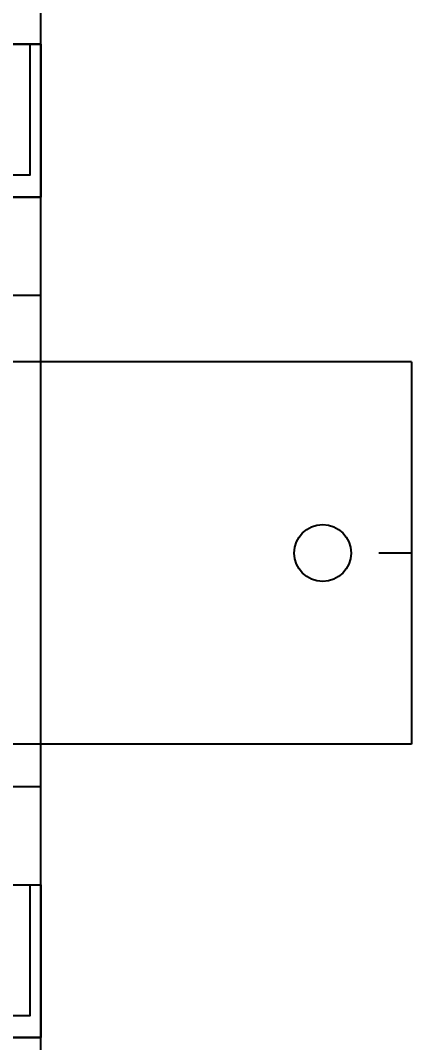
# Model space of a CAD drawing. Header units: millimetres. Extents: x 2151 to 5908, y -441 to 3322.
# Drawn here: x 3848.2 to 3884, y 1886.1 to 1979.7 of the extents above; entities that cross this region are included whole.
import ezdxf
from ezdxf.enums import TextEntityAlignment as Align

# ---------------------------------------------------------------- set-up
doc = ezdxf.new("R2010")
doc.units = ezdxf.units.MM
doc.layers.add('2DE_OBJ_Eti-Apparatus', color=7, linetype='Continuous', lineweight=25)
doc.layers.add('Gehäuse', color=7, linetype='Continuous')
doc.layers.add('Klemmen', color=7, linetype='Continuous')
doc.styles.add('ARIAL', font='arial.ttf')
doc.styles.add('CP_ATTR', font='ARIAL.TTF')

# ---------------------------------------------------------------- blocks, each defined once
blk = doc.blocks.new('2de_eti_9_4352_5ex0yz5')
at = {"linetype": 'Continuous'}
for p, q in [((716, 35), (0, 35)), ((716, 35), (716, 0)), ((716, 17.5), (713, 17.5)), ((716, 0), (0, 0))]:
    blk.add_line(p, q, dxfattribs=at)
blk.add_circle((707.85, 17.5), 2.6, dxfattribs=at)
at = {"linetype": 'ByBlock', "style": 'CP_ATTR', "flags": 9}
for tag, p in [('CURRENT', (0, 5)), ('LINK', (0, 5)), ('CHARACTER', (0, 5)), ('POWER', (0, 5)), ('ORDER-NO', (0, 5)), ('PRODUCT-TYPE', (0, 5)), ('ARTICLE', (0, 5)), ('GROUP', (0, 5)), ('NUMBER', (0, 5)), ('NAME', (0, 5)), ('EL-STATUS', (0, 4.999)), ('FUNCTION', (0, 4.999)), ('ARTICLE-2', (0, 4.999)), ('ARTICLE-1', (0, 4.999)), ('VOLTAGE', (0, 4.999)), ('PRODUCER', (0, 4.999)), ('WEIGHT', (0.001, 5)), ('IP', (0.001, 5)), ('OTHER', (0.001, 5))]:
    blk.add_attdef(tag, text='', height=0.00005, dxfattribs=at).set_placement(p, align=Align.MIDDLE_LEFT)
blk = doc.blocks.new('Gehäuse_12_TE1')
at = {"layer": 'Gehäuse'}
for p, q in [((0, 77), (216, 77)), ((0, 68), (216, 68)), ((0, 23), (216, 23)), ((0, 14), (216, 14))]:
    blk.add_line(p, q, dxfattribs=at)
for points in [[(0, 0), (216, 0), (216, 91), (0, 91)], [(144, 91), (216, 91), (216, 77), (144, 77)], [(144, 14), (216, 14), (216, 0), (144, 0)]]:
    blk.add_lwpolyline(points, close=True, dxfattribs=at)
blk = doc.blocks.new('*U101')
at = {"layer": 'Klemmen'}
for points in [[(-35, 0), (-28, 0), (-28, -12), (-35, -12)], [(-28, 0), (-21, 0), (-21, -12), (-28, -12)], [(-21, 0), (-14, 0), (-14, -12), (-21, -12)], [(-14, 0), (-7, 0), (-7, -12), (-14, -12)], [(-7, 0), (0, 0), (0, -12), (-7, -12)], [(0, 0), (7, 0), (7, -12), (0, -12)], [(7, 0), (14, 0), (14, -12), (7, -12)], [(14, 0), (21, 0), (21, -12), (14, -12)], [(21, 0), (28, 0), (28, -12), (21, -12)], [(28, 0), (35, 0), (35, -12), (28, -12)]]:
    blk.add_lwpolyline(points, close=True, dxfattribs=at)
at = {"layer": 'Klemmen', "style": 'ARIAL'}
for tag, p in [('10', (32.8, -9.7)), ('1', (-30.2, -9.7)), ('2', (-23.2, -9.7)), ('3', (-16.2, -9.7)), ('4', (-9.2, -9.7)), ('5', (-2.2, -9.7)), ('6', (4.8, -9.7)), ('7', (11.8, -9.7)), ('8', (18.8, -9.7)), ('9', (25.8, -9.7))]:
    blk.add_attdef(tag, p, '', height=2.5, rotation=90, dxfattribs=at)
blk = doc.blocks.new('AKS-2416.03')
at = {"layer": 'Gehäuse'}
blk.add_blockref('Gehäuse_12_TE1', (0, 0), dxfattribs=at)
for p, values in [((180, 91), {'1': 'K', '2': "K'", '3': 'L', '4': "L'", '5': 'M', '6': "M'", '7': 'N', '8': "N'", '9': 'O', '10': "O'"}), ((180, 14), {'1': 'T', '2': "T'", '3': 'U', '4': "U'", '5': 'V', '6': "V'", '7': 'W', '8': "W'", '9': 'X', '10': "X'"})]:
    blk.add_blockref('*U101', p, dxfattribs=at).add_auto_attribs(values)
blk = doc.blocks.new('MDT_CAD_AKS-241603')
blk.add_blockref('AKS-2416.03', (10, 10))

msp = doc.modelspace()

# ---------------------------------------------------------------- linework, layer by layer
at = {"color": 1}
msp.add_lwpolyline([(3850.005, 2248.431), (3850.005, 563.431)], dxfattribs=at)

# ---------------------------------------------------------------- block references
msp.add_blockref('MDT_CAD_AKS-241603', (3624.016, 1876.54))
at = {"layer": '2DE_OBJ_Eti-Apparatus'}
msp.add_blockref('2de_eti_9_4352_5ex0yz5', (3168.016, 1913.431), dxfattribs=at)

doc.saveas('drawing.dxf')
